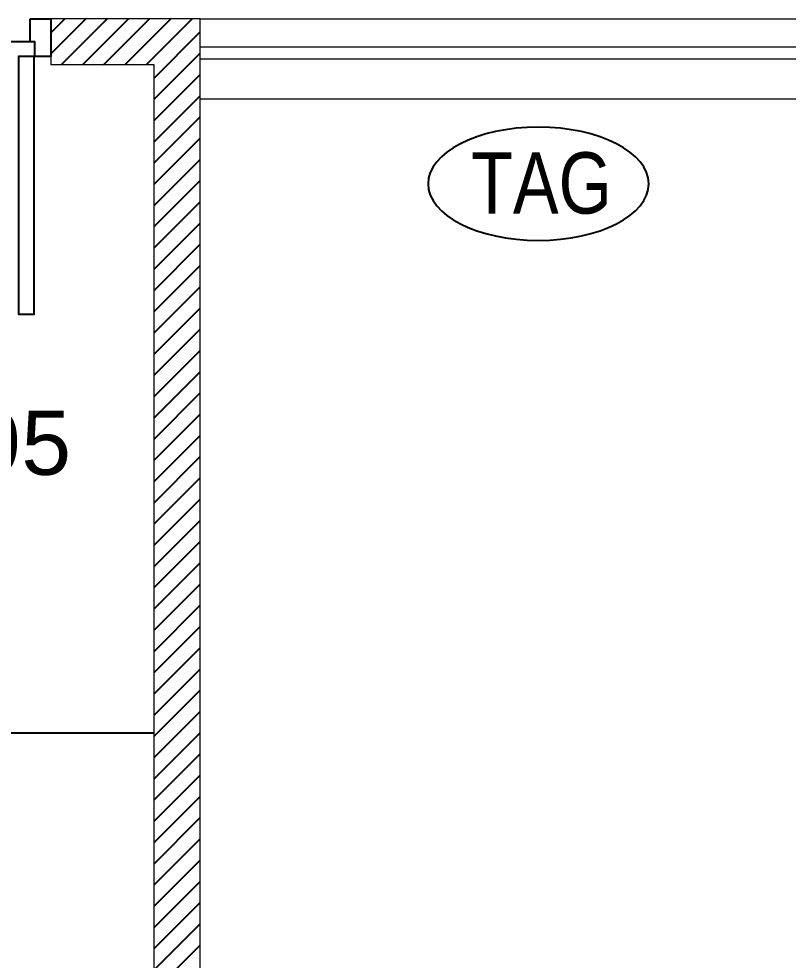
# Model space of a CAD drawing. Header units: millimetres. Extents: x 1277257 to 1543892, y 206696 to 309376.
# Drawn here: x 1300914 to 1302837, y 290825 to 293176 of the extents above; entities that cross this region are included whole.
import ezdxf
from ezdxf.enums import TextEntityAlignment as Align

# ---------------------------------------------------------------- set-up
doc = ezdxf.new("R2010")
doc.units = ezdxf.units.MM
doc.header["$LTSCALE"] = 500
doc.header["$MEASUREMENT"] = 0
for name, color, linetype in [('AHC-A-FURNITURE', 2, 'Continuous'), ('DOOR', 8, 'Continuous'), ('Drop', 143, 'Continuous'), ('TEXT-RM NAME', 6, 'Continuous')]:
    doc.layers.add(name, color=color, linetype=linetype)
doc.layers.add('Wall', color=2, linetype='Continuous', lineweight=15)
doc.layers.add('WIN', color=144, linetype='Continuous', lineweight=15)
doc.styles.get("Standard").update_dxf_attribs({"font": 'arial.ttf'})

msp = doc.modelspace()

# ---------------------------------------------------------------- linework, layer by layer
at = {"linetype": 'Continuous', "extrusion": (0, 0, -1)}
msp.add_ellipse((1302212.5, 292764.5), major_axis=(275.7, 0), ratio=0.512885, dxfattribs=at)
at = {"layer": 'AHC-A-FURNITURE', "color": 5, "linetype": 'Continuous', "ltscale": 50, "true_color": 0x0000ff}
for p, q in [((1300994.1, 293141.8), (1301028.7, 293176.4)), ((1300994.1, 293088.8), (1301081.7, 293176.4)), ((1301019.7, 293061.4), (1301134.7, 293176.4)), ((1301072.8, 293061.4), (1301187.8, 293176.4)), ((1301125.8, 293061.4), (1301240.8, 293176.4)), ((1301178.8, 293061.4), (1301293.8, 293176.4)), ((1301231.9, 293061.4), (1301346.9, 293176.4)), ((1301252.1, 293028.6), (1301367.1, 293143.6)), ((1301252.1, 292975.6), (1301367.1, 293090.6)), ((1301252.1, 292922.5), (1301367.1, 293037.5)), ((1301252.1, 292869.5), (1301367.1, 292984.5)), ((1301252.1, 292816.5), (1301367.1, 292931.5)), ((1301252.1, 292763.4), (1301367.1, 292878.4)), ((1301252.1, 292710.4), (1301367.1, 292825.4)), ((1301252.1, 292657.4), (1301367.1, 292772.4)), ((1301252.1, 292604.3), (1301367.1, 292719.3)), ((1301252.1, 292551.3), (1301367.1, 292666.3)), ((1301252.1, 292498.3), (1301367.1, 292613.3)), ((1301252.1, 292445.2), (1301367.1, 292560.2)), ((1301252.1, 292392.2), (1301367.1, 292507.2)), ((1301252.1, 292339.2), (1301367.1, 292454.2)), ((1301252.1, 292286.1), (1301367.1, 292401.1)), ((1301252.1, 292233.1), (1301367.1, 292348.1)), ((1301252.1, 292180.1), (1301367.1, 292295.1)), ((1301252.1, 292127), (1301367.1, 292242)), ((1301252.1, 292074), (1301367.1, 292189)), ((1301252.1, 292021), (1301367.1, 292136)), ((1301252.1, 291968), (1301367.1, 292083)), ((1301252.1, 291914.9), (1301367.1, 292029.9)), ((1301252.1, 291861.9), (1301367.1, 291976.9)), ((1301252.1, 291808.9), (1301367.1, 291923.9)), ((1301252.1, 291755.8), (1301367.1, 291870.8)), ((1301252.1, 291702.8), (1301367.1, 291817.8)), ((1301252.1, 291649.8), (1301367.1, 291764.8)), ((1301252.1, 291596.7), (1301367.1, 291711.7)), ((1301252.1, 291543.7), (1301367.1, 291658.7)), ((1301252.1, 291490.7), (1301367.1, 291605.7)), ((1301252.1, 291437.6), (1301367.1, 291552.6)), ((1301252.1, 291384.6), (1301367.1, 291499.6)), ((1301252.1, 291331.6), (1301367.1, 291446.6)), ((1301252.1, 291278.5), (1301367.1, 291393.5)), ((1301252.1, 291225.5), (1301367.1, 291340.5)), ((1301252.1, 291172.5), (1301367.1, 291287.5)), ((1301252.1, 291119.4), (1301367.1, 291234.4)), ((1301252.1, 291066.4), (1301367.1, 291181.4)), ((1301252.1, 291013.4), (1301367.1, 291128.4)), ((1301252.1, 290960.3), (1301367.1, 291075.3)), ((1301252.1, 290907.3), (1301367.1, 291022.3)), ((1301252.1, 290854.3), (1301367.1, 290969.3)), ((1301252.1, 290801.2), (1301367.1, 290916.2)), ((1301252.1, 290748.2), (1301367.1, 290863.2))]:
    msp.add_line(p, q, dxfattribs=at)
at = {"layer": 'DOOR', "ltscale": 100}
for p, q in [((1300942.5, 293120.2), (1300942.5, 293176.4)), ((1300942.5, 293176.4), (1300994.1, 293176.4)), ((1300994.1, 293176.4), (1300994.1, 293082.7)), ((1300295.6, 293120.2), (1300942.5, 293120.2)), ((1300942.5, 293120.2), (1300953.8, 293120.2)), ((1300953.8, 293082.7), (1300953.8, 293120.2)), ((1300994.1, 293082.7), (1300953.8, 293082.7))]:
    msp.add_line(p, q, dxfattribs=at)
msp.add_lwpolyline([(1300951.5, 293083), (1300951.5, 292437.9), (1300914, 292437.9), (1300914, 293083)], close=True, dxfattribs=at)
at = {"layer": 'Drop'}
msp.add_line((1301252.1, 291392.5), (1299672.1, 291392.5), dxfattribs=at)
at = {"layer": 'Wall'}
for p, q in [((1301367.1, 293176.4), (1300994.1, 293176.4)), ((1301367.1, 289951.4), (1301367.1, 293176.4)), ((1301252.1, 293061.4), (1300994.1, 293061.4)), ((1301252.1, 290666.4), (1301252.1, 293061.4))]:
    msp.add_line(p, q, dxfattribs=at)
at = {"layer": 'Wall', "linetype": 'Continuous'}
msp.add_line((1300994.1, 293176.4), (1300994.1, 293061.4), dxfattribs=at)
at = {"layer": 'WIN'}
for p, q in [((1301367.1, 293176.4), (1302917.1, 293176.4)), ((1301367.1, 293106.4), (1302917.1, 293106.4)), ((1301367.1, 293076.4), (1302917.1, 293076.4)), ((1301367.1, 292976.4), (1302917.1, 292976.4))]:
    msp.add_line(p, q, dxfattribs=at)

# ---------------------------------------------------------------- texts
at = {"width": 0.8}
msp.add_attdef('TAG', text='', height=153.1, dxfattribs=at).set_placement((1302220.2, 292766.5), align=Align.MIDDLE_CENTER)
at = {"layer": 'TEXT-RM NAME'}
msp.add_text('1580X2395', height=160, rotation=360, dxfattribs=at).set_placement((1299901.2, 292037.5))

doc.saveas('drawing.dxf')
